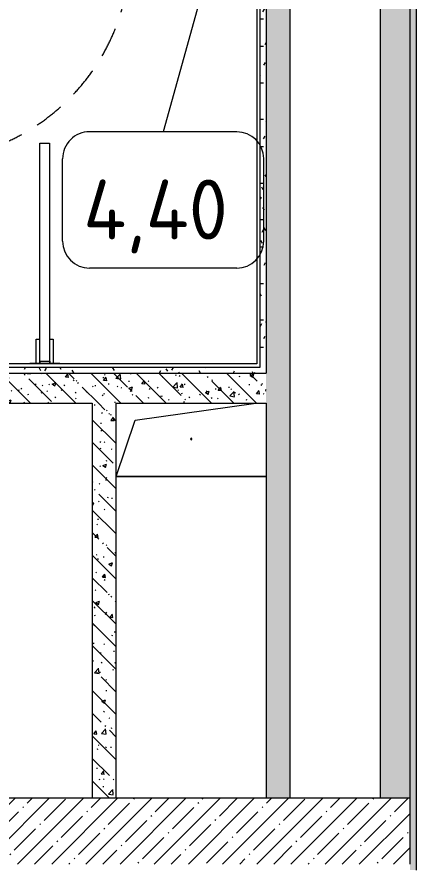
# Model space of a CAD drawing. Header units: millimetres. Extents: x 957 to 228198, y -8553 to 29000.
# Drawn here: x 58861 to 60192, y 3760 to 6590 of the extents above; entities that cross this region are included whole.
import ezdxf

# ---------------------------------------------------------------- set-up
doc = ezdxf.new("R2010")
doc.units = ezdxf.units.MM
doc.linetypes.add('200_ШТРИХ__ш1_п0_6_', pattern=[160, 100, -60])
for name, color, linetype, lineweight in [('A-GENM', 7, 'Continuous', 9), ('A-WALL', 7, 'Continuous', 9), ('I-FURN-IDEN', 7, 'Continuous', 9), ('I-WALL', 7, 'Continuous', 9), ('P-SANR-FIXT-1', 7, 'Continuous', 13)]:
    doc.layers.add(name, color=color, linetype=linetype, lineweight=lineweight)
for name, color, linetype, lineweight, true_color in [('A-WALL-1', 9, 'Continuous', 9, 0x808080), ('A-WALL-FNSH-1', 9, 'Continuous', 9, 0x808080), ('I-FURN-1', 9, 'Continuous', 9, 0x808080), ('I-FURN-2', 9, '200_ШТРИХ__ш1_п0_6_', 9, 0x808080)]:
    doc.layers.add(name, color=color, linetype=linetype, lineweight=lineweight, true_color=true_color)
doc.styles.add('GOST Common_3', font='GOST_Common.ttf', dxfattribs={"height": 200})
pattern_1 = [(135, (-10247.55, 0), (-75.43415, -75.43415), [106.68, -17.78, 3.556, -17.78]), (135, (-10247.55, 75.39), (-75.43415, -75.43415), []), (50, (-10247.55, 0), (127.52922, -11.15758), [13.335, -146.685]), (355, (-10247.55, 0), (-24.66966, 133.74002), [10.668, -117.348]), (100.451, (-10236.92, -0.93), (102.85973, 122.58178), [11.333, -124.663]), (46.184, (-10247.55, 35.56), (189.75516, -29.43036), [20.002, -220.027]), (96.636, (-10231.74, 33.1), (166.1822, 173.1996), [17, -186.995]), (351.184, (-10247.55, 35.56), (166.18393, 173.1976), [16.002, -176.022]), (21, (-10229.77, 26.67), (106.13027, -71.58603), [13.335, -146.685]), (326, (-10229.77, 26.67), (43.26188, 128.93175), [10.668, -117.348]), (71.451, (-10220.93, 20.7), (149.39198, 57.34505), [11.333, -124.663]), (37.5, (-10247.55, 0), (2.162228, 59.188357), [3.353, -112.573, 3.353, -115.773, -117.792]), (37.5, (-10247.55, 0), (2.162228, 59.188357), [-235.052, 3.353, -114.44]), (7.5, (-10247.55, 0), (46.77386, 70.12615), [3.353, -64.567, 3.353, -109.906, -44.894]), (7.5, (-10247.55, 0), (46.77386, 70.12615), [-181.178, 3.353, -41.542]), (327.5, (-10287.2, 0), (94.91367, -4.010093), [3.353, -41.097, 3.353, -135.331, -184.023]), (327.5, (-10287.2, 0), (94.91367, -4.010093), [-183.134, 3.353, -180.67]), (317.5, (-10304.98, 0), (103.69057, 17.79882), [3.353, -54.432, 3.353, -88.748, -130.683]), (317.5, (-10304.98, 0), (103.69057, 17.79882), [-149.885, 3.353, -127.33])]
pattern_2 = [(0, (-10247.55, 0), (121.92, 30.48), [10.058, -81.382, 10.058, -81.382, -487.68]), (0, (-10247.55, 0), (121.92, 30.48), [-182.88, 10.058, -172.822, 10.058, -81.382, -213.36]), (0, (-10247.55, 0), (121.92, 30.48), [-457.2, 10.058, -50.902, 10.058, -142.342]), (120, (-10201.83, 15.24), (-87.356454, 90.345817), [10.058, -81.382, 10.058, -81.382, -487.68]), (120, (-10201.83, 15.24), (-87.356454, 90.345817), [-182.88, 10.058, -172.822, 10.058, -81.382, -213.36]), (120, (-10201.83, 15.24), (-87.356454, 90.345817), [-457.2, 10.058, -50.902, 10.058, -142.342]), (240, (-10186.59, 76.2), (-34.563546, -120.825817), [10.058, -81.382, 10.058, -81.382, -487.68]), (240, (-10186.59, 76.2), (-34.563546, -120.825817), [-182.88, 10.058, -172.822, 10.058, -81.382, -213.36]), (240, (-10186.59, 76.2), (-34.563546, -120.825817), [-457.2, 10.058, -50.902, 10.058, -142.342])]

# ---------------------------------------------------------------- blocks, each defined once
blk = doc.blocks.new('FRT_2D_Символ _разворот МГН_1 - D1_4_Символ доступности разворота МГН _360__-18618045-План расстановки мебели и оборудования 3 этажа в осях 12-23')
at = {"layer": 'I-FURN-1'}
for p, q in [((0, 60.4), (0, -59.6)), ((-65, 0), (65, 0))]:
    blk.add_line(p, q, dxfattribs=at)
at = {"layer": 'I-FURN-2'}
for p, q in [((-300, 325.4), (-300, -185.8)), ((-300, 325.4), (-200, 325.4)), ((-200, 195.4), (-200, 325.4)), ((200, 325.4), (300, 325.4)), ((200, 195.4), (200, 325.4)), ((300, 325.4), (300, -185.8)), ((-200, 195.4), (200, 195.4)), ((-300, -185.8), (-250, -185.8)), ((-250, -185.8), (-250, -435.8)), ((300, -185.8), (250, -185.8)), ((250, -185.8), (250, -435.8)), ((-200, -435.8), (-250, -435.8)), ((-200, -435.8), (-200, -645.8)), ((200, -435.8), (250, -435.8)), ((200, -435.8), (200, -645.8)), ((-200, -645.8), (200, -645.8))]:
    blk.add_line(p, q, dxfattribs=at)
for start, end in [(360, 158.4875), (198.9521, 360)]:
    blk.add_arc((0, 0), 700, start, end, dxfattribs=at)
blk = doc.blocks.new('GM_Отверстие прямоугольное _в плите_ - Отверстие-21608348-План расстановки мебели и оборудования 3 этажа в осях 12-23')
at = {"layer": 'A-GENM'}
for p, q in [((-187.5, 62.5), (215, 120)), ((-250, -125), (-187.5, 62.5)), ((250, -125), (-250, -125)), ((-250, -125), (250, -125))]:
    blk.add_line(p, q, dxfattribs=at)
for start, end in [(360, 180), (180, 360)]:
    blk.add_arc((0, 0), 2.5, start, end, dxfattribs=at)
blk = doc.blocks.new('132_МГН_Поручень для унитаза_тип откидной - ПР 1Р-18619933-План расстановки мебели и оборудования 3 этажа в осях 12-23')
at = {"layer": 'A-GENM'}
for p, q in [((-50, -3), (-50, -0.1)), ((50, -3), (-50, -3)), ((-17, -3), (-28.2, -3)), ((-28.2, -83), (-28.2, -3)), ((-17, -3), (-17, -83)), ((-16.6, -8.9), (-16.6, -4.2)), ((-16, -9.5), (-16.6, -8.9)), ((16, -9.5), (-16, -9.5)), ((-16, -738), (-16, -9.5)), ((16, -9.5), (16.6, -8.9)), ((16, -9.5), (16, -738)), ((16.6, -8.9), (16.6, -4.2)), ((28.2, -3), (17, -3)), ((17, -83), (17, -3)), ((28.2, -3), (28.2, -83)), ((50, -0.1), (50, -3)), ((-17, -83), (-28.2, -83)), ((28.2, -83), (17, -83)), ((16, -738), (-16, -738))]:
    blk.add_line(p, q, dxfattribs=at)
for centre, start, end in [((-15.3, -4.2), 90, 180), ((15.3, -4.2), 0, 90)]:
    blk.add_arc(centre, 1.24, start, end, dxfattribs=at)
blk = doc.blocks.new('Марка_Мебель - В прямоуг_Balcon_Марка-25523697-План расстановки мебели и оборудования 3 этажа в осях 12-23')
at = {"layer": 'I-FURN-IDEN'}
for p, q in [((-2.455, 2.278), (2.455, 2.278)), ((-3.355, 1.378), (-3.355, -1.384)), ((3.355, 1.378), (3.355, -1.378)), ((-2.461, -2.278), (2.455, -2.278))]:
    blk.add_line(p, q, dxfattribs=at)
for centre, radius, start, end in [((-2.455, 1.378), 0.9, 90, 180), ((2.455, 1.378), 0.9, 0, 90), ((-2.461, -1.384), 0.893, 180, 270), ((2.455, -1.378), 0.9, 270, 0)]:
    blk.add_arc(centre, radius, start, end, dxfattribs=at)

msp = doc.modelspace()

# ---------------------------------------------------------------- hatches: boundary and pattern name
at = {"layer": 'I-WALL'}
h = msp.add_hatch(dxfattribs=at)
h.set_pattern_fill('FP_23', color=256, style=0, pattern_type=2)
h.set_pattern_definition(pattern_1)
h.paths.add_polyline_path([(59772.4, 3980), (59772.4, 7680), (59692.4, 7680), (59692.4, 3980)])
h = msp.add_hatch(dxfattribs=at)
h.set_pattern_fill('FP_23', color=256, style=0, pattern_type=2)
h.set_pattern_definition(pattern_1)
h.paths.add_polyline_path([(60172.4, 3980), (60172.4, 7680), (60072.4, 7680), (60072.4, 3980)])
h = msp.add_hatch(dxfattribs=at)
h.set_pattern_fill('FP_68', color=256, style=0, pattern_type=2)
h.set_pattern_definition(pattern_2)
h.paths.add_polyline_path([(60181.5, 3740), (60192.4, 3740), (60192.4, 7680), (60172.4, 7680), (60172.4, 3740)])
h = msp.add_hatch(dxfattribs=at)
h.set_pattern_fill('FP_68', color=256, style=0, pattern_type=2)
h.set_pattern_definition(pattern_2)
h.paths.add_polyline_path([(59692.4, 5420), (59692.4, 7660), (59672.4, 7660), (59672.4, 5420), (59691.3, 5420)])
h = msp.add_hatch(dxfattribs=at)
h.set_pattern_fill('FP_68', color=256, style=0, pattern_type=2)
h.set_pattern_definition(pattern_2)
h.paths.add_polyline_path([(59112.4, 5400), (59692.4, 5400), (59691.3, 5420), (57332.4, 5420), (57332.4, 5400), (58566, 5400)])
h = msp.add_hatch(dxfattribs=at)
h.set_pattern_fill('FP_23', color=256, style=0, pattern_type=2)
h.set_pattern_definition(pattern_1)
h.paths.add_polyline_path([(59112.4, 5300), (59692.4, 5300), (59692.4, 5400), (57312.4, 5400), (57312.4, 5300), (58566, 5300)])
h = msp.add_hatch(dxfattribs=at)
h.set_pattern_fill('FP_23', color=256, style=0, pattern_type=2)
h.set_pattern_definition(pattern_1)
h.paths.add_polyline_path([(59112.4, 3980), (59192.4, 3980), (59192.4, 5300), (59112.4, 5300), (59112.4, 4047.2)])
h = msp.add_hatch(dxfattribs=at)
h.set_pattern_fill('FP_17', color=256, style=0, pattern_type=2)
h.set_pattern_definition([(45, (-10247.55, 0), (-57.02463, 57.02463), []), (45, (-10190.526, 0), (-57.02463, 57.02463), [100.806, -20.161, 3.353, -16.808])])
h.paths.add_polyline_path([(60172.4, 3760), (60172.4, 3980), (56832.4, 3980), (56832.4, 3760), (60072.4, 3760)])

# ---------------------------------------------------------------- linework, layer by layer
at = {"layer": 'A-WALL'}
for p, q in [((59692.4, 7680), (59692.4, 5400)), ((60192.4, 7660), (60192.4, 3740)), ((57332.4, 5420), (59672.4, 5420)), ((57312.4, 5400), (59692.4, 5400))]:
    msp.add_line(p, q, dxfattribs=at)
at = {"layer": 'A-WALL-1'}
for p, q in [((59772.4, 3980), (59772.4, 7680)), ((60072.4, 7680), (60072.4, 3980)), ((60172.4, 3760), (60172.4, 7680)), ((57892.4, 5300), (59112.4, 5300)), ((59112.4, 5300), (59112.4, 3980)), ((59192.4, 5300), (59692.4, 5300)), ((59192.4, 3980), (59192.4, 5300)), ((59692.4, 5300), (59692.4, 3980)), ((60172.4, 3980), (56832.4, 3980))]:
    msp.add_line(p, q, dxfattribs=at)
at = {"layer": 'A-WALL-FNSH-1'}
for p, q in [((59661.4, 7649), (59661.4, 5431)), ((59672.4, 5420), (59672.4, 7649)), ((59661.4, 5431), (57343.4, 5431))]:
    msp.add_line(p, q, dxfattribs=at)
at = {"layer": 'I-FURN-IDEN'}
msp.add_line((59529.3, 6856.2), (59348.7, 6206.5), dxfattribs=at)

# ---------------------------------------------------------------- block references
at = {"layer": 'A-GENM'}
msp.add_blockref('GM_Отверстие прямоугольное _в плите_ - Отверстие-21608348-План расстановки мебели и оборудования 3 этажа в осях 12-23', (59442.4, 5180), dxfattribs=at)
at = {"layer": 'I-FURN-1'}
msp.add_blockref('FRT_2D_Символ _разворот МГН_1 - D1_4_Символ доступности разворота МГН _360__-18618045-План расстановки мебели и оборудования 3 этажа в осях 12-23', (58539.5, 6811.2), dxfattribs=at)
at = {"layer": 'I-FURN-IDEN', "xscale": 99.99999999999993, "yscale": 99.99999999999993, "zscale": 99.99999999999993, "rotation": 180}
msp.add_blockref('Марка_Мебель - В прямоуг_Balcon_Марка-25523697-План расстановки мебели и оборудования 3 этажа в осях 12-23', (59348.7, 5978.7), dxfattribs=at)
at = {"layer": 'P-SANR-FIXT-1', "rotation": 180}
msp.add_blockref('132_МГН_Поручень для унитаза_тип откидной - ПР 1Р-18619933-План расстановки мебели и оборудования 3 этажа в осях 12-23', (58953.5, 5430.9), dxfattribs=at)

# ---------------------------------------------------------------- texts
at = {"layer": 'I-FURN-IDEN', "insert": (59082.2, 6046.8), "char_height": 200, "width": 665.401, "attachment_point": 1, "style": 'GOST Common_3'}
msp.add_mtext('4,40', dxfattribs=at)

doc.saveas('drawing.dxf')
